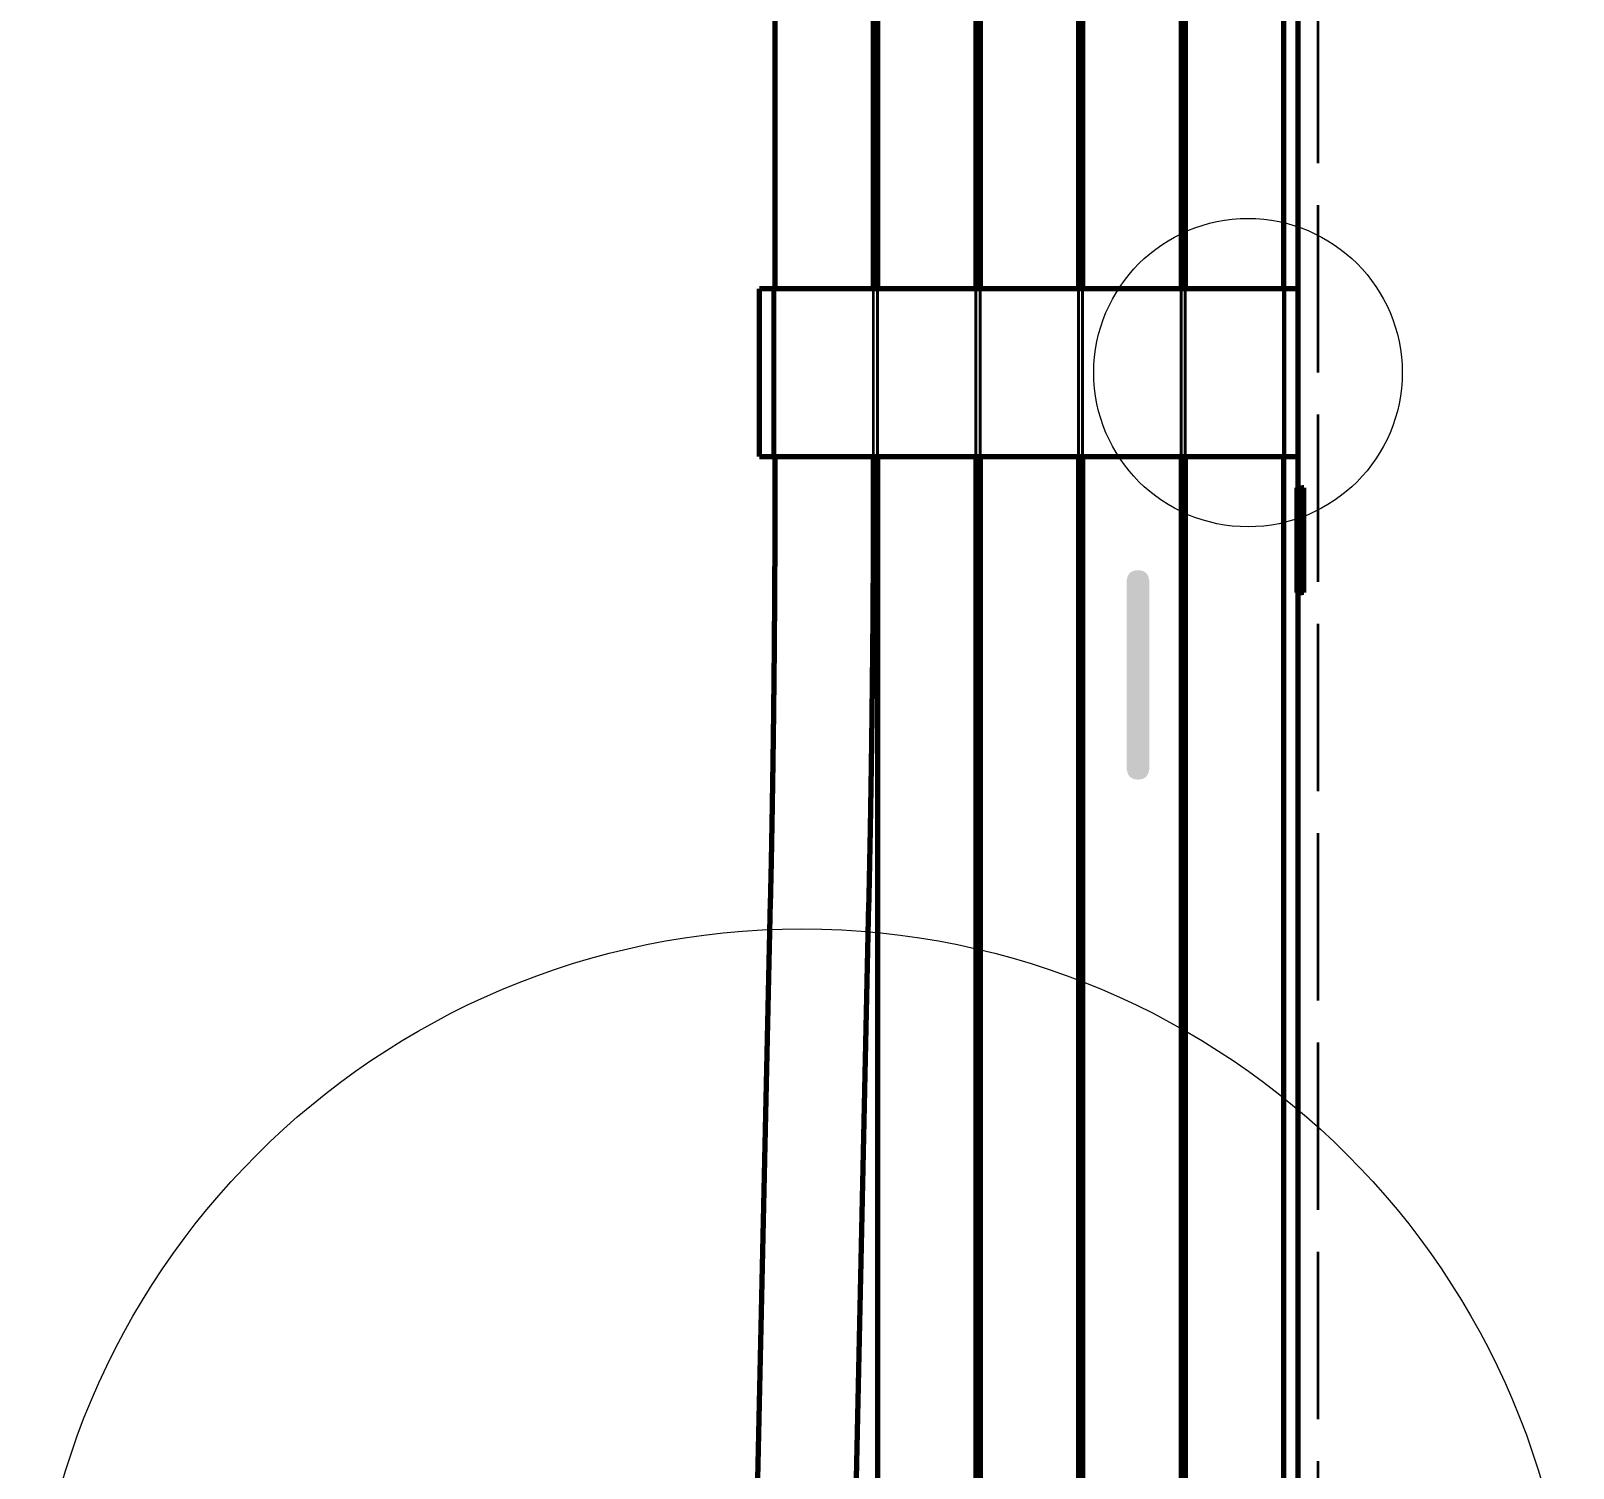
# Model space of a CAD drawing. Header units: millimetres. Extents: x 0 to 2382, y 0 to 420.
# Drawn here: x 245.14 to 281.98, y 244.33 to 278.66 of the extents above; entities that cross this region are included whole.
import ezdxf
from ezdxf.enums import TextEntityAlignment as Align

# ---------------------------------------------------------------- set-up
doc = ezdxf.new("R2010")
doc.units = ezdxf.units.MM
doc.linetypes.add('IRAM-E-TRAZOS', pattern=[5, 4, -1])
for name, color, linetype, lineweight in [('01-VISIBLE', 7, 'CONTINUOUS', 70), ('02-OCULTA', 4, 'IRAM-E-TRAZOS', 35), ('06-TEXTO', 7, 'CONTINUOUS', 25), ('08-FINA', 5, 'CONTINUOUS', 18)]:
    doc.layers.add(name, color=color, linetype=linetype, lineweight=lineweight)
doc.styles.add('ISO3098', font='isocpeur.ttf')

msp = doc.modelspace()

# ---------------------------------------------------------------- linework, layer by layer
at = {"layer": '01-VISIBLE'}
for p, q in [((275.412, 272.5), (275.412, 307.5)), ((262.912, 306.233), (262.912, 273.767)), ((265.262, 306.233), (265.262, 273.767)), ((265.362, 306.233), (265.362, 273.767)), ((267.712, 306.233), (267.712, 273.767)), ((267.812, 306.233), (267.812, 273.767)), ((270.162, 306.233), (270.162, 273.767)), ((270.262, 306.233), (270.262, 273.767)), ((272.612, 306.233), (272.612, 273.767)), ((272.712, 306.233), (272.712, 273.767)), ((275.062, 306.233), (275.062, 273.767)), ((262.542, 268.5), (262.542, 272.5)), ((275.412, 272.5), (262.542, 272.5)), ((275.412, 268.5), (275.412, 272.5)), ((262.542, 268.5), (275.412, 268.5)), ((262.912, 268.5), (262.912, 268.1)), ((265.262, 268.5), (265.262, 268.1)), ((275.412, 267.75), (275.412, 268.5)), ((275.382, 265.25), (275.382, 267.75)), ((275.512, 265.25), (275.512, 267.75)), ((275.542, 267.75), (275.512, 267.75)), ((275.542, 265.25), (275.542, 267.75)), ((265.362, 267.233), (265.362, 241.739)), ((267.712, 267.233), (267.712, 234.767)), ((267.812, 267.233), (267.812, 234.767)), ((270.162, 267.233), (270.162, 234.767)), ((270.262, 267.233), (270.262, 234.767)), ((272.612, 267.233), (272.612, 234.767)), ((272.712, 267.233), (272.712, 234.767)), ((275.062, 267.233), (275.062, 234.767)), ((275.412, 233.5), (275.412, 265.25)), ((275.542, 265.25), (275.512, 265.25)), ((262.803, 257.869), (262.474, 242.868)), ((265.152, 257.817), (264.824, 242.816))]:
    msp.add_line(p, q, dxfattribs=at)
for points in [[(262.912, 273.767), (262.912, 273.716), (262.912, 273.666), (262.912, 273.615), (262.912, 273.564), (262.912, 273.514), (262.912, 273.463), (262.912, 273.412), (262.912, 273.362), (262.912, 273.311), (262.912, 273.26), (262.912, 273.21), (262.912, 273.159), (262.912, 273.108), (262.912, 273.058), (262.912, 273.007), (262.912, 272.956), (262.912, 272.905), (262.912, 272.855), (262.912, 272.804), (262.912, 272.753), (262.912, 272.703), (262.912, 272.652), (262.912, 272.601), (262.912, 272.551), (262.912, 272.5)], [(265.262, 273.767), (265.262, 273.716), (265.262, 273.666), (265.262, 273.615), (265.262, 273.564), (265.262, 273.514), (265.262, 273.463), (265.262, 273.412), (265.262, 273.362), (265.262, 273.311), (265.262, 273.26), (265.262, 273.21), (265.262, 273.159), (265.262, 273.108), (265.262, 273.058), (265.262, 273.007), (265.262, 272.956), (265.262, 272.905), (265.262, 272.855), (265.262, 272.804), (265.262, 272.753), (265.262, 272.703), (265.262, 272.652), (265.262, 272.601), (265.262, 272.551), (265.262, 272.5)], [(265.362, 273.767), (265.362, 273.716), (265.362, 273.666), (265.362, 273.615), (265.362, 273.564), (265.362, 273.514), (265.362, 273.463), (265.362, 273.412), (265.362, 273.362), (265.362, 273.311), (265.362, 273.26), (265.362, 273.21), (265.362, 273.159), (265.362, 273.108), (265.362, 273.058), (265.362, 273.007), (265.362, 272.956), (265.362, 272.905), (265.362, 272.855), (265.362, 272.804), (265.362, 272.753), (265.362, 272.703), (265.362, 272.652), (265.362, 272.601), (265.362, 272.551), (265.362, 272.5)], [(267.712, 273.767), (267.712, 273.716), (267.712, 273.666), (267.712, 273.615), (267.712, 273.564), (267.712, 273.514), (267.712, 273.463), (267.712, 273.412), (267.712, 273.362), (267.712, 273.311), (267.712, 273.26), (267.712, 273.21), (267.712, 273.159), (267.712, 273.108), (267.712, 273.058), (267.712, 273.007), (267.712, 272.956), (267.712, 272.905), (267.712, 272.855), (267.712, 272.804), (267.712, 272.753), (267.712, 272.703), (267.712, 272.652), (267.712, 272.601), (267.712, 272.551), (267.712, 272.5)], [(267.812, 273.767), (267.812, 273.716), (267.812, 273.666), (267.812, 273.615), (267.812, 273.564), (267.812, 273.514), (267.812, 273.463), (267.812, 273.412), (267.812, 273.362), (267.812, 273.311), (267.812, 273.26), (267.812, 273.21), (267.812, 273.159), (267.812, 273.108), (267.812, 273.058), (267.812, 273.007), (267.812, 272.956), (267.812, 272.905), (267.812, 272.855), (267.812, 272.804), (267.812, 272.753), (267.812, 272.703), (267.812, 272.652), (267.812, 272.601), (267.812, 272.551), (267.812, 272.5)], [(270.162, 273.767), (270.162, 273.716), (270.162, 273.666), (270.162, 273.615), (270.162, 273.564), (270.162, 273.514), (270.162, 273.463), (270.162, 273.412), (270.162, 273.362), (270.162, 273.311), (270.162, 273.26), (270.162, 273.21), (270.162, 273.159), (270.162, 273.108), (270.162, 273.058), (270.162, 273.007), (270.162, 272.956), (270.162, 272.905), (270.162, 272.855), (270.162, 272.804), (270.162, 272.753), (270.162, 272.703), (270.162, 272.652), (270.162, 272.601), (270.162, 272.551), (270.162, 272.5)], [(270.262, 273.767), (270.262, 273.716), (270.262, 273.666), (270.262, 273.615), (270.262, 273.564), (270.262, 273.514), (270.262, 273.463), (270.262, 273.412), (270.262, 273.362), (270.262, 273.311), (270.262, 273.26), (270.262, 273.21), (270.262, 273.159), (270.262, 273.108), (270.262, 273.058), (270.262, 273.007), (270.262, 272.956), (270.262, 272.905), (270.262, 272.855), (270.262, 272.804), (270.262, 272.753), (270.262, 272.703), (270.262, 272.652), (270.262, 272.601), (270.262, 272.551), (270.262, 272.5)], [(272.612, 273.767), (272.612, 273.716), (272.612, 273.666), (272.612, 273.615), (272.612, 273.564), (272.612, 273.514), (272.612, 273.463), (272.612, 273.412), (272.612, 273.362), (272.612, 273.311), (272.612, 273.26), (272.612, 273.21), (272.612, 273.159), (272.612, 273.108), (272.612, 273.058), (272.612, 273.007), (272.612, 272.956), (272.612, 272.905), (272.612, 272.855), (272.612, 272.804), (272.612, 272.753), (272.612, 272.703), (272.612, 272.652), (272.612, 272.601), (272.612, 272.551), (272.612, 272.5)], [(272.712, 273.767), (272.712, 273.716), (272.712, 273.666), (272.712, 273.615), (272.712, 273.564), (272.712, 273.514), (272.712, 273.463), (272.712, 273.412), (272.712, 273.362), (272.712, 273.311), (272.712, 273.26), (272.712, 273.21), (272.712, 273.159), (272.712, 273.108), (272.712, 273.058), (272.712, 273.007), (272.712, 272.956), (272.712, 272.905), (272.712, 272.855), (272.712, 272.804), (272.712, 272.753), (272.712, 272.703), (272.712, 272.652), (272.712, 272.601), (272.712, 272.551), (272.712, 272.5)], [(275.062, 273.767), (275.062, 273.716), (275.062, 273.666), (275.062, 273.615), (275.062, 273.564), (275.062, 273.514), (275.062, 273.463), (275.062, 273.412), (275.062, 273.362), (275.062, 273.311), (275.062, 273.26), (275.062, 273.21), (275.062, 273.159), (275.062, 273.108), (275.062, 273.058), (275.062, 273.007), (275.062, 272.956), (275.062, 272.905), (275.062, 272.855), (275.062, 272.804), (275.062, 272.753), (275.062, 272.703), (275.062, 272.652), (275.062, 272.601), (275.062, 272.551), (275.062, 272.5)], [(265.362, 268.5), (265.362, 268.449), (265.362, 268.399), (265.362, 268.348), (265.362, 268.297), (265.362, 268.247), (265.362, 268.196), (265.362, 268.145), (265.362, 268.095), (265.362, 268.044), (265.362, 267.993), (265.362, 267.942), (265.362, 267.892), (265.362, 267.841), (265.362, 267.79), (265.362, 267.74), (265.362, 267.689), (265.362, 267.638), (265.362, 267.588), (265.362, 267.537), (265.362, 267.486), (265.362, 267.436), (265.362, 267.385), (265.362, 267.334), (265.362, 267.284), (265.362, 267.233)], [(267.712, 268.5), (267.712, 268.449), (267.712, 268.399), (267.712, 268.348), (267.712, 268.297), (267.712, 268.247), (267.712, 268.196), (267.712, 268.145), (267.712, 268.095), (267.712, 268.044), (267.712, 267.993), (267.712, 267.942), (267.712, 267.892), (267.712, 267.841), (267.712, 267.79), (267.712, 267.74), (267.712, 267.689), (267.712, 267.638), (267.712, 267.588), (267.712, 267.537), (267.712, 267.486), (267.712, 267.436), (267.712, 267.385), (267.712, 267.334), (267.712, 267.284), (267.712, 267.233)], [(267.812, 268.5), (267.812, 268.449), (267.812, 268.399), (267.812, 268.348), (267.812, 268.297), (267.812, 268.247), (267.812, 268.196), (267.812, 268.145), (267.812, 268.095), (267.812, 268.044), (267.812, 267.993), (267.812, 267.942), (267.812, 267.892), (267.812, 267.841), (267.812, 267.79), (267.812, 267.74), (267.812, 267.689), (267.812, 267.638), (267.812, 267.588), (267.812, 267.537), (267.812, 267.486), (267.812, 267.436), (267.812, 267.385), (267.812, 267.334), (267.812, 267.284), (267.812, 267.233)], [(270.162, 268.5), (270.162, 268.449), (270.162, 268.399), (270.162, 268.348), (270.162, 268.297), (270.162, 268.247), (270.162, 268.196), (270.162, 268.145), (270.162, 268.095), (270.162, 268.044), (270.162, 267.993), (270.162, 267.942), (270.162, 267.892), (270.162, 267.841), (270.162, 267.79), (270.162, 267.74), (270.162, 267.689), (270.162, 267.638), (270.162, 267.588), (270.162, 267.537), (270.162, 267.486), (270.162, 267.436), (270.162, 267.385), (270.162, 267.334), (270.162, 267.284), (270.162, 267.233)], [(270.262, 268.5), (270.262, 268.449), (270.262, 268.399), (270.262, 268.348), (270.262, 268.297), (270.262, 268.247), (270.262, 268.196), (270.262, 268.145), (270.262, 268.095), (270.262, 268.044), (270.262, 267.993), (270.262, 267.942), (270.262, 267.892), (270.262, 267.841), (270.262, 267.79), (270.262, 267.74), (270.262, 267.689), (270.262, 267.638), (270.262, 267.588), (270.262, 267.537), (270.262, 267.486), (270.262, 267.436), (270.262, 267.385), (270.262, 267.334), (270.262, 267.284), (270.262, 267.233)], [(272.612, 268.5), (272.612, 268.449), (272.612, 268.399), (272.612, 268.348), (272.612, 268.297), (272.612, 268.247), (272.612, 268.196), (272.612, 268.145), (272.612, 268.095), (272.612, 268.044), (272.612, 267.993), (272.612, 267.942), (272.612, 267.892), (272.612, 267.841), (272.612, 267.79), (272.612, 267.74), (272.612, 267.689), (272.612, 267.638), (272.612, 267.588), (272.612, 267.537), (272.612, 267.486), (272.612, 267.436), (272.612, 267.385), (272.612, 267.334), (272.612, 267.284), (272.612, 267.233)], [(272.712, 268.5), (272.712, 268.449), (272.712, 268.399), (272.712, 268.348), (272.712, 268.297), (272.712, 268.247), (272.712, 268.196), (272.712, 268.145), (272.712, 268.095), (272.712, 268.044), (272.712, 267.993), (272.712, 267.942), (272.712, 267.892), (272.712, 267.841), (272.712, 267.79), (272.712, 267.74), (272.712, 267.689), (272.712, 267.638), (272.712, 267.588), (272.712, 267.537), (272.712, 267.486), (272.712, 267.436), (272.712, 267.385), (272.712, 267.334), (272.712, 267.284), (272.712, 267.233)], [(275.062, 268.5), (275.062, 268.449), (275.062, 268.399), (275.062, 268.348), (275.062, 268.297), (275.062, 268.247), (275.062, 268.196), (275.062, 268.145), (275.062, 268.095), (275.062, 268.044), (275.062, 267.993), (275.062, 267.942), (275.062, 267.892), (275.062, 267.841), (275.062, 267.79), (275.062, 267.74), (275.062, 267.689), (275.062, 267.638), (275.062, 267.588), (275.062, 267.537), (275.062, 267.486), (275.062, 267.436), (275.062, 267.385), (275.062, 267.334), (275.062, 267.284), (275.062, 267.233)], [(262.912, 268.1), (262.912, 268.05), (262.912, 268), (262.912, 267.95), (262.912, 267.899), (262.912, 267.849), (262.912, 267.799), (262.912, 267.749), (262.912, 267.699), (262.912, 267.649), (262.912, 267.598), (262.912, 267.548), (262.912, 267.498), (262.912, 267.448), (262.912, 267.398), (262.912, 267.348), (262.912, 267.297), (262.912, 267.247), (262.912, 267.197), (262.912, 267.147), (262.911, 267.097), (262.911, 267.047), (262.911, 266.997), (262.911, 266.946), (262.911, 266.896), (262.911, 266.846), (262.911, 266.796), (262.911, 266.746), (262.91, 266.696), (262.91, 266.645), (262.91, 266.595), (262.91, 266.545), (262.91, 266.495), (262.91, 266.445), (262.91, 266.395), (262.909, 266.345), (262.909, 266.294), (262.909, 266.244), (262.909, 266.194), (262.909, 266.144), (262.908, 266.094), (262.908, 266.044), (262.908, 265.993), (262.908, 265.943), (262.908, 265.893), (262.907, 265.843), (262.907, 265.793), (262.907, 265.743), (262.907, 265.692), (262.906, 265.642), (262.906, 265.592), (262.906, 265.542), (262.906, 265.492), (262.905, 265.442), (262.905, 265.392), (262.905, 265.341), (262.904, 265.291), (262.904, 265.241), (262.904, 265.191), (262.904, 265.141), (262.903, 265.091), (262.903, 265.04), (262.903, 264.99), (262.902, 264.94), (262.902, 264.89), (262.902, 264.84), (262.901, 264.79), (262.901, 264.739), (262.901, 264.689), (262.9, 264.639), (262.9, 264.589), (262.899, 264.539), (262.899, 264.489), (262.899, 264.439), (262.898, 264.388), (262.898, 264.338), (262.898, 264.288), (262.897, 264.238), (262.897, 264.188), (262.896, 264.138), (262.896, 264.087), (262.896, 264.037), (262.895, 263.987), (262.895, 263.937), (262.894, 263.887), (262.894, 263.837), (262.893, 263.787), (262.893, 263.736), (262.892, 263.686), (262.892, 263.636), (262.892, 263.586), (262.891, 263.536), (262.891, 263.486), (262.89, 263.435), (262.89, 263.385), (262.889, 263.335), (262.889, 263.285), (262.888, 263.235), (262.888, 263.185), (262.887, 263.135), (262.887, 263.084), (262.886, 263.034), (262.886, 262.984), (262.885, 262.934), (262.884, 262.884), (262.884, 262.834), (262.883, 262.783), (262.883, 262.733), (262.882, 262.683), (262.882, 262.633), (262.881, 262.583), (262.881, 262.533), (262.88, 262.483), (262.879, 262.432), (262.879, 262.382), (262.878, 262.332), (262.878, 262.282), (262.877, 262.232), (262.876, 262.182), (262.876, 262.131), (262.875, 262.081), (262.875, 262.031), (262.874, 261.981), (262.873, 261.931), (262.873, 261.881), (262.872, 261.831), (262.871, 261.78), (262.871, 261.73), (262.87, 261.68), (262.869, 261.63), (262.869, 261.58), (262.868, 261.53), (262.867, 261.479), (262.867, 261.429), (262.866, 261.379), (262.865, 261.329), (262.864, 261.279), (262.864, 261.229), (262.863, 261.179), (262.862, 261.128), (262.862, 261.078), (262.861, 261.028), (262.86, 260.978), (262.859, 260.928), (262.859, 260.878), (262.858, 260.827), (262.857, 260.777), (262.856, 260.727), (262.855, 260.677), (262.855, 260.627), (262.854, 260.577), (262.853, 260.527), (262.852, 260.476), (262.851, 260.426), (262.851, 260.376), (262.85, 260.326), (262.849, 260.276), (262.848, 260.226), (262.847, 260.176), (262.847, 260.125), (262.846, 260.075), (262.845, 260.025), (262.844, 259.975), (262.843, 259.925), (262.842, 259.875), (262.841, 259.824), (262.841, 259.774), (262.84, 259.724), (262.839, 259.674), (262.838, 259.624), (262.837, 259.574), (262.836, 259.524), (262.835, 259.473), (262.834, 259.423), (262.833, 259.373), (262.832, 259.323), (262.831, 259.273), (262.83, 259.223), (262.83, 259.173), (262.829, 259.122), (262.828, 259.072), (262.827, 259.022), (262.826, 258.972), (262.825, 258.922), (262.824, 258.872), (262.823, 258.822), (262.822, 258.771), (262.821, 258.721), (262.82, 258.671), (262.819, 258.621), (262.818, 258.571), (262.817, 258.521), (262.816, 258.47), (262.815, 258.42), (262.814, 258.37), (262.813, 258.32), (262.812, 258.27), (262.81, 258.22), (262.809, 258.17), (262.808, 258.119), (262.807, 258.069), (262.806, 258.019), (262.805, 257.969), (262.804, 257.919), (262.803, 257.869)], [(265.262, 268.1), (265.262, 268.05), (265.262, 268), (265.262, 267.95), (265.262, 267.899), (265.262, 267.849), (265.262, 267.799), (265.262, 267.749), (265.262, 267.699), (265.262, 267.649), (265.262, 267.598), (265.262, 267.548), (265.262, 267.498), (265.262, 267.448), (265.262, 267.398), (265.262, 267.348), (265.262, 267.297), (265.262, 267.247), (265.262, 267.197), (265.262, 267.147), (265.261, 267.097), (265.261, 267.047), (265.261, 266.996), (265.261, 266.946), (265.261, 266.896), (265.261, 266.846), (265.261, 266.796), (265.261, 266.746), (265.26, 266.695), (265.26, 266.645), (265.26, 266.595), (265.26, 266.545), (265.26, 266.495), (265.26, 266.445), (265.26, 266.394), (265.259, 266.344), (265.259, 266.294), (265.259, 266.244), (265.259, 266.194), (265.259, 266.144), (265.258, 266.093), (265.258, 266.043), (265.258, 265.993), (265.258, 265.943), (265.258, 265.893), (265.257, 265.843), (265.257, 265.792), (265.257, 265.742), (265.257, 265.692), (265.256, 265.642), (265.256, 265.592), (265.256, 265.542), (265.256, 265.492), (265.255, 265.441), (265.255, 265.391), (265.255, 265.341), (265.254, 265.291), (265.254, 265.241), (265.254, 265.191), (265.254, 265.14), (265.253, 265.09), (265.253, 265.04), (265.253, 264.99), (265.252, 264.94), (265.252, 264.89), (265.252, 264.839), (265.251, 264.789), (265.251, 264.739), (265.251, 264.689), (265.25, 264.639), (265.25, 264.589), (265.25, 264.538), (265.249, 264.488), (265.249, 264.438), (265.248, 264.388), (265.248, 264.338), (265.248, 264.288), (265.247, 264.237), (265.247, 264.187), (265.246, 264.137), (265.246, 264.087), (265.246, 264.037), (265.245, 263.987), (265.245, 263.936), (265.244, 263.886), (265.244, 263.836), (265.243, 263.786), (265.243, 263.736), (265.243, 263.686), (265.242, 263.636), (265.242, 263.585), (265.241, 263.535), (265.241, 263.485), (265.24, 263.435), (265.24, 263.385), (265.239, 263.335), (265.239, 263.284), (265.238, 263.234), (265.238, 263.184), (265.237, 263.134), (265.237, 263.084), (265.236, 263.034), (265.236, 262.983), (265.235, 262.933), (265.235, 262.883), (265.234, 262.833), (265.234, 262.783), (265.233, 262.733), (265.232, 262.682), (265.232, 262.632), (265.231, 262.582), (265.231, 262.532), (265.23, 262.482), (265.23, 262.432), (265.229, 262.381), (265.228, 262.331), (265.228, 262.281), (265.227, 262.231), (265.227, 262.181), (265.226, 262.131), (265.225, 262.081), (265.225, 262.03), (265.224, 261.98), (265.223, 261.93), (265.223, 261.88), (265.222, 261.83), (265.221, 261.78), (265.221, 261.729), (265.22, 261.679), (265.219, 261.629), (265.219, 261.579), (265.218, 261.529), (265.217, 261.479), (265.217, 261.428), (265.216, 261.378), (265.215, 261.328), (265.215, 261.278), (265.214, 261.228), (265.213, 261.178), (265.212, 261.128), (265.212, 261.077), (265.211, 261.027), (265.21, 260.977), (265.21, 260.927), (265.209, 260.877), (265.208, 260.827), (265.207, 260.776), (265.206, 260.726), (265.206, 260.676), (265.205, 260.626), (265.204, 260.576), (265.203, 260.526), (265.203, 260.475), (265.202, 260.425), (265.201, 260.375), (265.2, 260.325), (265.199, 260.275), (265.199, 260.225), (265.198, 260.175), (265.197, 260.124), (265.196, 260.074), (265.195, 260.024), (265.194, 259.974), (265.193, 259.924), (265.193, 259.874), (265.192, 259.823), (265.191, 259.773), (265.19, 259.723), (265.189, 259.673), (265.188, 259.623), (265.187, 259.573), (265.186, 259.522), (265.185, 259.472), (265.185, 259.422), (265.184, 259.372), (265.183, 259.322), (265.182, 259.272), (265.181, 259.222), (265.18, 259.171), (265.179, 259.121), (265.178, 259.071), (265.177, 259.021), (265.176, 258.971), (265.175, 258.921), (265.174, 258.87), (265.173, 258.82), (265.172, 258.77), (265.171, 258.72), (265.17, 258.67), (265.169, 258.62), (265.168, 258.57), (265.167, 258.519), (265.166, 258.469), (265.165, 258.419), (265.164, 258.369), (265.163, 258.319), (265.162, 258.269), (265.161, 258.218), (265.16, 258.168), (265.159, 258.118), (265.158, 258.068), (265.157, 258.018), (265.156, 257.968), (265.155, 257.918), (265.153, 257.867), (265.152, 257.817)], [(275.382, 267.75), (275.404, 267.75), (275.426, 267.75), (275.447, 267.75), (275.469, 267.75), (275.491, 267.75), (275.512, 267.75)], [(275.382, 265.25), (275.404, 265.25), (275.426, 265.25), (275.447, 265.25), (275.469, 265.25), (275.491, 265.25), (275.512, 265.25)]]:
    msp.add_lwpolyline(points, dxfattribs=at)
at = {"layer": '02-OCULTA'}
for p, q in [((275.887, 225.5), (275.887, 315.5)), ((265.362, 273.767), (265.362, 306.233)), ((267.712, 273.767), (267.712, 306.233)), ((267.812, 273.767), (267.812, 306.233)), ((270.162, 273.767), (270.162, 306.233)), ((270.262, 273.767), (270.262, 306.233)), ((272.612, 273.767), (272.612, 306.233)), ((272.712, 273.767), (272.712, 306.233)), ((275.062, 273.767), (275.062, 306.233)), ((275.412, 272.5), (262.542, 272.5)), ((262.862, 272.5), (262.542, 272.5)), ((262.862, 272.5), (262.542, 272.5)), ((262.542, 268.5), (262.542, 272.5)), ((262.542, 268.5), (262.542, 272.5)), ((262.542, 268.5), (262.542, 272.5)), ((275.092, 272.5), (262.862, 272.5)), ((275.092, 272.5), (262.862, 272.5)), ((262.862, 268.5), (262.862, 272.5)), ((262.862, 268.5), (262.862, 272.5)), ((262.862, 268.5), (262.862, 272.5)), ((262.862, 268.5), (262.862, 272.5)), ((275.092, 272.5), (275.092, 268.5)), ((275.092, 272.5), (275.092, 268.5)), ((275.412, 268.5), (275.412, 272.5)), ((275.412, 268.5), (275.412, 272.5)), ((262.912, 271.629), (262.912, 268.5)), ((265.262, 271.629), (265.262, 268.5)), ((265.362, 271.629), (265.362, 269.371)), ((265.362, 269.371), (265.362, 271.629)), ((267.712, 271.629), (267.712, 269.371)), ((267.712, 269.371), (267.712, 271.629)), ((267.812, 271.629), (267.812, 269.371)), ((267.812, 269.371), (267.812, 271.629)), ((270.162, 271.629), (270.162, 269.371)), ((270.162, 269.371), (270.162, 271.629)), ((270.262, 271.629), (270.262, 269.371)), ((270.262, 269.371), (270.262, 271.629)), ((272.612, 271.629), (272.612, 269.371)), ((272.612, 269.371), (272.612, 271.629)), ((272.712, 271.629), (272.712, 269.371)), ((272.712, 269.371), (272.712, 271.629)), ((275.062, 271.629), (275.062, 269.371)), ((275.062, 269.371), (275.062, 271.629)), ((262.862, 268.5), (262.542, 268.5)), ((262.862, 268.5), (262.542, 268.5)), ((262.542, 268.5), (275.412, 268.5)), ((275.092, 268.5), (262.862, 268.5)), ((275.092, 268.5), (262.862, 268.5)), ((275.412, 265.25), (275.412, 267.75)), ((275.412, 265.25), (275.412, 267.75)), ((275.512, 265.25), (275.512, 267.75)), ((275.542, 267.75), (275.512, 267.75)), ((275.542, 265.25), (275.542, 267.75)), ((265.362, 234.767), (265.362, 267.233)), ((267.712, 234.767), (267.712, 267.233)), ((267.812, 234.767), (267.812, 267.233)), ((270.162, 234.767), (270.162, 267.233)), ((270.262, 234.767), (270.262, 267.233)), ((272.612, 234.767), (272.612, 267.233)), ((272.712, 234.767), (272.712, 267.233)), ((275.062, 234.767), (275.062, 267.233)), ((275.542, 265.25), (275.512, 265.25))]:
    msp.add_line(p, q, dxfattribs=at)
for points in [[(265.362, 271.629), (265.362, 271.68), (265.362, 271.731), (265.362, 271.782), (265.362, 271.833), (265.362, 271.884), (265.362, 271.934), (265.362, 271.985), (265.362, 272.036), (265.362, 272.087), (265.362, 272.138), (265.362, 272.189), (265.362, 272.24), (265.362, 272.291), (265.362, 272.342), (265.362, 272.393), (265.362, 272.444), (265.362, 272.494), (265.362, 272.545), (265.362, 272.596), (265.362, 272.647), (265.362, 272.698), (265.362, 272.749), (265.362, 272.8), (265.362, 272.851), (265.362, 272.902), (265.362, 272.953), (265.362, 273.003), (265.362, 273.054), (265.362, 273.105), (265.362, 273.156), (265.362, 273.207), (265.362, 273.258), (265.362, 273.309), (265.362, 273.36), (265.362, 273.411), (265.362, 273.462), (265.362, 273.513), (265.362, 273.563), (265.362, 273.614), (265.362, 273.665), (265.362, 273.716), (265.362, 273.767)], [(267.712, 271.629), (267.712, 271.68), (267.712, 271.731), (267.712, 271.782), (267.712, 271.833), (267.712, 271.884), (267.712, 271.934), (267.712, 271.985), (267.712, 272.036), (267.712, 272.087), (267.712, 272.138), (267.712, 272.189), (267.712, 272.24), (267.712, 272.291), (267.712, 272.342), (267.712, 272.393), (267.712, 272.444), (267.712, 272.494), (267.712, 272.545), (267.712, 272.596), (267.712, 272.647), (267.712, 272.698), (267.712, 272.749), (267.712, 272.8), (267.712, 272.851), (267.712, 272.902), (267.712, 272.953), (267.712, 273.003), (267.712, 273.054), (267.712, 273.105), (267.712, 273.156), (267.712, 273.207), (267.712, 273.258), (267.712, 273.309), (267.712, 273.36), (267.712, 273.411), (267.712, 273.462), (267.712, 273.513), (267.712, 273.563), (267.712, 273.614), (267.712, 273.665), (267.712, 273.716), (267.712, 273.767)], [(267.812, 271.629), (267.812, 271.68), (267.812, 271.731), (267.812, 271.782), (267.812, 271.833), (267.812, 271.884), (267.812, 271.934), (267.812, 271.985), (267.812, 272.036), (267.812, 272.087), (267.812, 272.138), (267.812, 272.189), (267.812, 272.24), (267.812, 272.291), (267.812, 272.342), (267.812, 272.393), (267.812, 272.444), (267.812, 272.494), (267.812, 272.545), (267.812, 272.596), (267.812, 272.647), (267.812, 272.698), (267.812, 272.749), (267.812, 272.8), (267.812, 272.851), (267.812, 272.902), (267.812, 272.953), (267.812, 273.003), (267.812, 273.054), (267.812, 273.105), (267.812, 273.156), (267.812, 273.207), (267.812, 273.258), (267.812, 273.309), (267.812, 273.36), (267.812, 273.411), (267.812, 273.462), (267.812, 273.513), (267.812, 273.563), (267.812, 273.614), (267.812, 273.665), (267.812, 273.716), (267.812, 273.767)], [(270.162, 271.629), (270.162, 271.68), (270.162, 271.731), (270.162, 271.782), (270.162, 271.833), (270.162, 271.884), (270.162, 271.934), (270.162, 271.985), (270.162, 272.036), (270.162, 272.087), (270.162, 272.138), (270.162, 272.189), (270.162, 272.24), (270.162, 272.291), (270.162, 272.342), (270.162, 272.393), (270.162, 272.444), (270.162, 272.494), (270.162, 272.545), (270.162, 272.596), (270.162, 272.647), (270.162, 272.698), (270.162, 272.749), (270.162, 272.8), (270.162, 272.851), (270.162, 272.902), (270.162, 272.953), (270.162, 273.003), (270.162, 273.054), (270.162, 273.105), (270.162, 273.156), (270.162, 273.207), (270.162, 273.258), (270.162, 273.309), (270.162, 273.36), (270.162, 273.411), (270.162, 273.462), (270.162, 273.513), (270.162, 273.563), (270.162, 273.614), (270.162, 273.665), (270.162, 273.716), (270.162, 273.767)], [(270.262, 271.629), (270.262, 271.68), (270.262, 271.731), (270.262, 271.782), (270.262, 271.833), (270.262, 271.884), (270.262, 271.934), (270.262, 271.985), (270.262, 272.036), (270.262, 272.087), (270.262, 272.138), (270.262, 272.189), (270.262, 272.24), (270.262, 272.291), (270.262, 272.342), (270.262, 272.393), (270.262, 272.444), (270.262, 272.494), (270.262, 272.545), (270.262, 272.596), (270.262, 272.647), (270.262, 272.698), (270.262, 272.749), (270.262, 272.8), (270.262, 272.851), (270.262, 272.902), (270.262, 272.953), (270.262, 273.003), (270.262, 273.054), (270.262, 273.105), (270.262, 273.156), (270.262, 273.207), (270.262, 273.258), (270.262, 273.309), (270.262, 273.36), (270.262, 273.411), (270.262, 273.462), (270.262, 273.513), (270.262, 273.563), (270.262, 273.614), (270.262, 273.665), (270.262, 273.716), (270.262, 273.767)], [(272.612, 271.629), (272.612, 271.68), (272.612, 271.731), (272.612, 271.782), (272.612, 271.833), (272.612, 271.884), (272.612, 271.934), (272.612, 271.985), (272.612, 272.036), (272.612, 272.087), (272.612, 272.138), (272.612, 272.189), (272.612, 272.24), (272.612, 272.291), (272.612, 272.342), (272.612, 272.393), (272.612, 272.444), (272.612, 272.494), (272.612, 272.545), (272.612, 272.596), (272.612, 272.647), (272.612, 272.698), (272.612, 272.749), (272.612, 272.8), (272.612, 272.851), (272.612, 272.902), (272.612, 272.953), (272.612, 273.003), (272.612, 273.054), (272.612, 273.105), (272.612, 273.156), (272.612, 273.207), (272.612, 273.258), (272.612, 273.309), (272.612, 273.36), (272.612, 273.411), (272.612, 273.462), (272.612, 273.513), (272.612, 273.563), (272.612, 273.614), (272.612, 273.665), (272.612, 273.716), (272.612, 273.767)], [(272.712, 271.629), (272.712, 271.68), (272.712, 271.731), (272.712, 271.782), (272.712, 271.833), (272.712, 271.884), (272.712, 271.934), (272.712, 271.985), (272.712, 272.036), (272.712, 272.087), (272.712, 272.138), (272.712, 272.189), (272.712, 272.24), (272.712, 272.291), (272.712, 272.342), (272.712, 272.393), (272.712, 272.444), (272.712, 272.494), (272.712, 272.545), (272.712, 272.596), (272.712, 272.647), (272.712, 272.698), (272.712, 272.749), (272.712, 272.8), (272.712, 272.851), (272.712, 272.902), (272.712, 272.953), (272.712, 273.003), (272.712, 273.054), (272.712, 273.105), (272.712, 273.156), (272.712, 273.207), (272.712, 273.258), (272.712, 273.309), (272.712, 273.36), (272.712, 273.411), (272.712, 273.462), (272.712, 273.513), (272.712, 273.563), (272.712, 273.614), (272.712, 273.665), (272.712, 273.716), (272.712, 273.767)], [(275.062, 271.629), (275.062, 271.68), (275.062, 271.731), (275.062, 271.782), (275.062, 271.833), (275.062, 271.884), (275.062, 271.934), (275.062, 271.985), (275.062, 272.036), (275.062, 272.087), (275.062, 272.138), (275.062, 272.189), (275.062, 272.24), (275.062, 272.291), (275.062, 272.342), (275.062, 272.393), (275.062, 272.444), (275.062, 272.494), (275.062, 272.545), (275.062, 272.596), (275.062, 272.647), (275.062, 272.698), (275.062, 272.749), (275.062, 272.8), (275.062, 272.851), (275.062, 272.902), (275.062, 272.953), (275.062, 273.003), (275.062, 273.054), (275.062, 273.105), (275.062, 273.156), (275.062, 273.207), (275.062, 273.258), (275.062, 273.309), (275.062, 273.36), (275.062, 273.411), (275.062, 273.462), (275.062, 273.513), (275.062, 273.563), (275.062, 273.614), (275.062, 273.665), (275.062, 273.716), (275.062, 273.767)], [(262.912, 272.5), (262.912, 272.449), (262.912, 272.398), (262.912, 272.346), (262.912, 272.295), (262.912, 272.244), (262.912, 272.193), (262.912, 272.141), (262.912, 272.09), (262.912, 272.039), (262.912, 271.988), (262.912, 271.936), (262.912, 271.885), (262.912, 271.834), (262.912, 271.783), (262.912, 271.731), (262.912, 271.68), (262.912, 271.629)], [(265.262, 272.5), (265.262, 272.449), (265.262, 272.398), (265.262, 272.346), (265.262, 272.295), (265.262, 272.244), (265.262, 272.193), (265.262, 272.141), (265.262, 272.09), (265.262, 272.039), (265.262, 271.988), (265.262, 271.936), (265.262, 271.885), (265.262, 271.834), (265.262, 271.783), (265.262, 271.731), (265.262, 271.68), (265.262, 271.629)], [(265.362, 272.5), (265.362, 272.449), (265.362, 272.398), (265.362, 272.346), (265.362, 272.295), (265.362, 272.244), (265.362, 272.193), (265.362, 272.141), (265.362, 272.09), (265.362, 272.039), (265.362, 271.988), (265.362, 271.936), (265.362, 271.885), (265.362, 271.834), (265.362, 271.783), (265.362, 271.731), (265.362, 271.68), (265.362, 271.629)], [(267.712, 272.5), (267.712, 272.449), (267.712, 272.398), (267.712, 272.346), (267.712, 272.295), (267.712, 272.244), (267.712, 272.193), (267.712, 272.141), (267.712, 272.09), (267.712, 272.039), (267.712, 271.988), (267.712, 271.936), (267.712, 271.885), (267.712, 271.834), (267.712, 271.783), (267.712, 271.731), (267.712, 271.68), (267.712, 271.629)], [(267.812, 272.5), (267.812, 272.449), (267.812, 272.398), (267.812, 272.346), (267.812, 272.295), (267.812, 272.244), (267.812, 272.193), (267.812, 272.141), (267.812, 272.09), (267.812, 272.039), (267.812, 271.988), (267.812, 271.936), (267.812, 271.885), (267.812, 271.834), (267.812, 271.783), (267.812, 271.731), (267.812, 271.68), (267.812, 271.629)], [(270.162, 272.5), (270.162, 272.449), (270.162, 272.398), (270.162, 272.346), (270.162, 272.295), (270.162, 272.244), (270.162, 272.193), (270.162, 272.141), (270.162, 272.09), (270.162, 272.039), (270.162, 271.988), (270.162, 271.936), (270.162, 271.885), (270.162, 271.834), (270.162, 271.783), (270.162, 271.731), (270.162, 271.68), (270.162, 271.629)], [(270.262, 272.5), (270.262, 272.449), (270.262, 272.398), (270.262, 272.346), (270.262, 272.295), (270.262, 272.244), (270.262, 272.193), (270.262, 272.141), (270.262, 272.09), (270.262, 272.039), (270.262, 271.988), (270.262, 271.936), (270.262, 271.885), (270.262, 271.834), (270.262, 271.783), (270.262, 271.731), (270.262, 271.68), (270.262, 271.629)], [(272.612, 272.5), (272.612, 272.449), (272.612, 272.398), (272.612, 272.346), (272.612, 272.295), (272.612, 272.244), (272.612, 272.193), (272.612, 272.141), (272.612, 272.09), (272.612, 272.039), (272.612, 271.988), (272.612, 271.936), (272.612, 271.885), (272.612, 271.834), (272.612, 271.783), (272.612, 271.731), (272.612, 271.68), (272.612, 271.629)], [(272.712, 272.5), (272.712, 272.449), (272.712, 272.398), (272.712, 272.346), (272.712, 272.295), (272.712, 272.244), (272.712, 272.193), (272.712, 272.141), (272.712, 272.09), (272.712, 272.039), (272.712, 271.988), (272.712, 271.936), (272.712, 271.885), (272.712, 271.834), (272.712, 271.783), (272.712, 271.731), (272.712, 271.68), (272.712, 271.629)], [(275.062, 272.5), (275.062, 272.449), (275.062, 272.398), (275.062, 272.346), (275.062, 272.295), (275.062, 272.244), (275.062, 272.193), (275.062, 272.141), (275.062, 272.09), (275.062, 272.039), (275.062, 271.988), (275.062, 271.936), (275.062, 271.885), (275.062, 271.834), (275.062, 271.783), (275.062, 271.731), (275.062, 271.68), (275.062, 271.629)], [(265.362, 269.371), (265.362, 269.32), (265.362, 269.269), (265.362, 269.217), (265.362, 269.166), (265.362, 269.115), (265.362, 269.064), (265.362, 269.012), (265.362, 268.961), (265.362, 268.91), (265.362, 268.859), (265.362, 268.807), (265.362, 268.756), (265.362, 268.705), (265.362, 268.654), (265.362, 268.602), (265.362, 268.551), (265.362, 268.5)], [(265.362, 267.233), (265.362, 267.284), (265.362, 267.335), (265.362, 267.386), (265.362, 267.437), (265.362, 267.487), (265.362, 267.538), (265.362, 267.589), (265.362, 267.64), (265.362, 267.691), (265.362, 267.742), (265.362, 267.793), (265.362, 267.844), (265.362, 267.895), (265.362, 267.946), (265.362, 267.997), (265.362, 268.047), (265.362, 268.098), (265.362, 268.149), (265.362, 268.2), (265.362, 268.251), (265.362, 268.302), (265.362, 268.353), (265.362, 268.404), (265.362, 268.455), (265.362, 268.506), (265.362, 268.556), (265.362, 268.607), (265.362, 268.658), (265.362, 268.709), (265.362, 268.76), (265.362, 268.811), (265.362, 268.862), (265.362, 268.913), (265.362, 268.964), (265.362, 269.015), (265.362, 269.066), (265.362, 269.116), (265.362, 269.167), (265.362, 269.218), (265.362, 269.269), (265.362, 269.32), (265.362, 269.371)], [(267.712, 269.371), (267.712, 269.32), (267.712, 269.269), (267.712, 269.217), (267.712, 269.166), (267.712, 269.115), (267.712, 269.064), (267.712, 269.012), (267.712, 268.961), (267.712, 268.91), (267.712, 268.859), (267.712, 268.807), (267.712, 268.756), (267.712, 268.705), (267.712, 268.654), (267.712, 268.602), (267.712, 268.551), (267.712, 268.5)], [(267.712, 267.233), (267.712, 267.284), (267.712, 267.335), (267.712, 267.386), (267.712, 267.437), (267.712, 267.487), (267.712, 267.538), (267.712, 267.589), (267.712, 267.64), (267.712, 267.691), (267.712, 267.742), (267.712, 267.793), (267.712, 267.844), (267.712, 267.895), (267.712, 267.946), (267.712, 267.997), (267.712, 268.047), (267.712, 268.098), (267.712, 268.149), (267.712, 268.2), (267.712, 268.251), (267.712, 268.302), (267.712, 268.353), (267.712, 268.404), (267.712, 268.455), (267.712, 268.506), (267.712, 268.556), (267.712, 268.607), (267.712, 268.658), (267.712, 268.709), (267.712, 268.76), (267.712, 268.811), (267.712, 268.862), (267.712, 268.913), (267.712, 268.964), (267.712, 269.015), (267.712, 269.066), (267.712, 269.116), (267.712, 269.167), (267.712, 269.218), (267.712, 269.269), (267.712, 269.32), (267.712, 269.371)], [(267.812, 269.371), (267.812, 269.32), (267.812, 269.269), (267.812, 269.217), (267.812, 269.166), (267.812, 269.115), (267.812, 269.064), (267.812, 269.012), (267.812, 268.961), (267.812, 268.91), (267.812, 268.859), (267.812, 268.807), (267.812, 268.756), (267.812, 268.705), (267.812, 268.654), (267.812, 268.602), (267.812, 268.551), (267.812, 268.5)], [(267.812, 267.233), (267.812, 267.284), (267.812, 267.335), (267.812, 267.386), (267.812, 267.437), (267.812, 267.487), (267.812, 267.538), (267.812, 267.589), (267.812, 267.64), (267.812, 267.691), (267.812, 267.742), (267.812, 267.793), (267.812, 267.844), (267.812, 267.895), (267.812, 267.946), (267.812, 267.997), (267.812, 268.047), (267.812, 268.098), (267.812, 268.149), (267.812, 268.2), (267.812, 268.251), (267.812, 268.302), (267.812, 268.353), (267.812, 268.404), (267.812, 268.455), (267.812, 268.506), (267.812, 268.556), (267.812, 268.607), (267.812, 268.658), (267.812, 268.709), (267.812, 268.76), (267.812, 268.811), (267.812, 268.862), (267.812, 268.913), (267.812, 268.964), (267.812, 269.015), (267.812, 269.066), (267.812, 269.116), (267.812, 269.167), (267.812, 269.218), (267.812, 269.269), (267.812, 269.32), (267.812, 269.371)], [(270.162, 269.371), (270.162, 269.32), (270.162, 269.269), (270.162, 269.217), (270.162, 269.166), (270.162, 269.115), (270.162, 269.064), (270.162, 269.012), (270.162, 268.961), (270.162, 268.91), (270.162, 268.859), (270.162, 268.807), (270.162, 268.756), (270.162, 268.705), (270.162, 268.654), (270.162, 268.602), (270.162, 268.551), (270.162, 268.5)], [(270.162, 267.233), (270.162, 267.284), (270.162, 267.335), (270.162, 267.386), (270.162, 267.437), (270.162, 267.487), (270.162, 267.538), (270.162, 267.589), (270.162, 267.64), (270.162, 267.691), (270.162, 267.742), (270.162, 267.793), (270.162, 267.844), (270.162, 267.895), (270.162, 267.946), (270.162, 267.997), (270.162, 268.047), (270.162, 268.098), (270.162, 268.149), (270.162, 268.2), (270.162, 268.251), (270.162, 268.302), (270.162, 268.353), (270.162, 268.404), (270.162, 268.455), (270.162, 268.506), (270.162, 268.556), (270.162, 268.607), (270.162, 268.658), (270.162, 268.709), (270.162, 268.76), (270.162, 268.811), (270.162, 268.862), (270.162, 268.913), (270.162, 268.964), (270.162, 269.015), (270.162, 269.066), (270.162, 269.116), (270.162, 269.167), (270.162, 269.218), (270.162, 269.269), (270.162, 269.32), (270.162, 269.371)], [(270.262, 269.371), (270.262, 269.32), (270.262, 269.269), (270.262, 269.217), (270.262, 269.166), (270.262, 269.115), (270.262, 269.064), (270.262, 269.012), (270.262, 268.961), (270.262, 268.91), (270.262, 268.859), (270.262, 268.807), (270.262, 268.756), (270.262, 268.705), (270.262, 268.654), (270.262, 268.602), (270.262, 268.551), (270.262, 268.5)], [(270.262, 267.233), (270.262, 267.284), (270.262, 267.335), (270.262, 267.386), (270.262, 267.437), (270.262, 267.487), (270.262, 267.538), (270.262, 267.589), (270.262, 267.64), (270.262, 267.691), (270.262, 267.742), (270.262, 267.793), (270.262, 267.844), (270.262, 267.895), (270.262, 267.946), (270.262, 267.997), (270.262, 268.047), (270.262, 268.098), (270.262, 268.149), (270.262, 268.2), (270.262, 268.251), (270.262, 268.302), (270.262, 268.353), (270.262, 268.404), (270.262, 268.455), (270.262, 268.506), (270.262, 268.556), (270.262, 268.607), (270.262, 268.658), (270.262, 268.709), (270.262, 268.76), (270.262, 268.811), (270.262, 268.862), (270.262, 268.913), (270.262, 268.964), (270.262, 269.015), (270.262, 269.066), (270.262, 269.116), (270.262, 269.167), (270.262, 269.218), (270.262, 269.269), (270.262, 269.32), (270.262, 269.371)], [(272.612, 269.371), (272.612, 269.32), (272.612, 269.269), (272.612, 269.217), (272.612, 269.166), (272.612, 269.115), (272.612, 269.064), (272.612, 269.012), (272.612, 268.961), (272.612, 268.91), (272.612, 268.859), (272.612, 268.807), (272.612, 268.756), (272.612, 268.705), (272.612, 268.654), (272.612, 268.602), (272.612, 268.551), (272.612, 268.5)], [(272.612, 267.233), (272.612, 267.284), (272.612, 267.335), (272.612, 267.386), (272.612, 267.437), (272.612, 267.487), (272.612, 267.538), (272.612, 267.589), (272.612, 267.64), (272.612, 267.691), (272.612, 267.742), (272.612, 267.793), (272.612, 267.844), (272.612, 267.895), (272.612, 267.946), (272.612, 267.997), (272.612, 268.047), (272.612, 268.098), (272.612, 268.149), (272.612, 268.2), (272.612, 268.251), (272.612, 268.302), (272.612, 268.353), (272.612, 268.404), (272.612, 268.455), (272.612, 268.506), (272.612, 268.556), (272.612, 268.607), (272.612, 268.658), (272.612, 268.709), (272.612, 268.76), (272.612, 268.811), (272.612, 268.862), (272.612, 268.913), (272.612, 268.964), (272.612, 269.015), (272.612, 269.066), (272.612, 269.116), (272.612, 269.167), (272.612, 269.218), (272.612, 269.269), (272.612, 269.32), (272.612, 269.371)], [(272.712, 269.371), (272.712, 269.32), (272.712, 269.269), (272.712, 269.217), (272.712, 269.166), (272.712, 269.115), (272.712, 269.064), (272.712, 269.012), (272.712, 268.961), (272.712, 268.91), (272.712, 268.859), (272.712, 268.807), (272.712, 268.756), (272.712, 268.705), (272.712, 268.654), (272.712, 268.602), (272.712, 268.551), (272.712, 268.5)], [(272.712, 267.233), (272.712, 267.284), (272.712, 267.335), (272.712, 267.386), (272.712, 267.437), (272.712, 267.487), (272.712, 267.538), (272.712, 267.589), (272.712, 267.64), (272.712, 267.691), (272.712, 267.742), (272.712, 267.793), (272.712, 267.844), (272.712, 267.895), (272.712, 267.946), (272.712, 267.997), (272.712, 268.047), (272.712, 268.098), (272.712, 268.149), (272.712, 268.2), (272.712, 268.251), (272.712, 268.302), (272.712, 268.353), (272.712, 268.404), (272.712, 268.455), (272.712, 268.506), (272.712, 268.556), (272.712, 268.607), (272.712, 268.658), (272.712, 268.709), (272.712, 268.76), (272.712, 268.811), (272.712, 268.862), (272.712, 268.913), (272.712, 268.964), (272.712, 269.015), (272.712, 269.066), (272.712, 269.116), (272.712, 269.167), (272.712, 269.218), (272.712, 269.269), (272.712, 269.32), (272.712, 269.371)], [(275.062, 269.371), (275.062, 269.32), (275.062, 269.269), (275.062, 269.217), (275.062, 269.166), (275.062, 269.115), (275.062, 269.064), (275.062, 269.012), (275.062, 268.961), (275.062, 268.91), (275.062, 268.859), (275.062, 268.807), (275.062, 268.756), (275.062, 268.705), (275.062, 268.654), (275.062, 268.602), (275.062, 268.551), (275.062, 268.5)], [(275.062, 267.233), (275.062, 267.284), (275.062, 267.335), (275.062, 267.386), (275.062, 267.437), (275.062, 267.487), (275.062, 267.538), (275.062, 267.589), (275.062, 267.64), (275.062, 267.691), (275.062, 267.742), (275.062, 267.793), (275.062, 267.844), (275.062, 267.895), (275.062, 267.946), (275.062, 267.997), (275.062, 268.047), (275.062, 268.098), (275.062, 268.149), (275.062, 268.2), (275.062, 268.251), (275.062, 268.302), (275.062, 268.353), (275.062, 268.404), (275.062, 268.455), (275.062, 268.506), (275.062, 268.556), (275.062, 268.607), (275.062, 268.658), (275.062, 268.709), (275.062, 268.76), (275.062, 268.811), (275.062, 268.862), (275.062, 268.913), (275.062, 268.964), (275.062, 269.015), (275.062, 269.066), (275.062, 269.116), (275.062, 269.167), (275.062, 269.218), (275.062, 269.269), (275.062, 269.32), (275.062, 269.371)], [(275.512, 267.75), (275.491, 267.75), (275.469, 267.75), (275.447, 267.75), (275.426, 267.75), (275.404, 267.75), (275.382, 267.75)], [(275.542, 267.75), (275.521, 267.75), (275.499, 267.75), (275.477, 267.75), (275.456, 267.75), (275.434, 267.75), (275.412, 267.75)], [(275.412, 267.75), (275.434, 267.75), (275.456, 267.75), (275.477, 267.75), (275.499, 267.75), (275.521, 267.75), (275.542, 267.75)], [(275.512, 265.25), (275.491, 265.25), (275.469, 265.25), (275.447, 265.25), (275.426, 265.25), (275.404, 265.25), (275.382, 265.25)], [(275.542, 265.25), (275.521, 265.25), (275.499, 265.25), (275.477, 265.25), (275.456, 265.25), (275.434, 265.25), (275.412, 265.25)], [(275.412, 265.25), (275.434, 265.25), (275.456, 265.25), (275.477, 265.25), (275.499, 265.25), (275.521, 265.25), (275.542, 265.25)]]:
    msp.add_lwpolyline(points, dxfattribs=at)
at = {"layer": '08-FINA'}
for centre, radius in [((274.212, 270.5), 3.683), ((263.56, 238.795), 18.417)]:
    msp.add_circle(centre, radius, dxfattribs=at)

# ---------------------------------------------------------------- texts
at = {"layer": '06-TEXTO', "style": 'ISO3098'}
msp.add_text('I', height=5, dxfattribs=at).set_placement((271.585, 263.28), align=Align.MIDDLE_CENTER)

doc.saveas('drawing.dxf')
